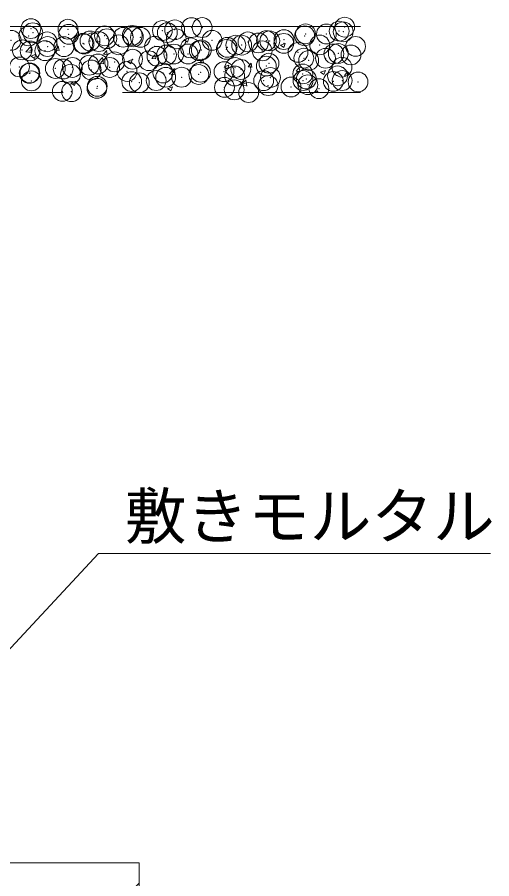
# Model space of a CAD drawing. Units: millimetres at full size; details may follow other scales. Extents: x 30799 to 61844, y 11231 to 18656.
# Drawn here: x 43691 to 44050, y 16814 to 17466 of the extents above; entities that cross this region are included whole.
import ezdxf
from ezdxf.enums import TextEntityAlignment as Align

# ---------------------------------------------------------------- set-up
doc = ezdxf.new("R2010")
doc.units = ezdxf.units.MM
doc.header["$LTSCALE"] = 30
doc.header["$PDMODE"] = 32
doc.header["$PDSIZE"] = 15
doc.linetypes.add('DASHED', pattern=[7.5, 6, -1.5])
for name, color, linetype, lineweight in [('ハッチング', 7, 'Continuous', 5), ('基礎', 3, 'Continuous', 13), ('引出線', 4, 'Continuous', 9)]:
    doc.layers.add(name, color=color, linetype=linetype, lineweight=lineweight)
doc.styles.add('ＭＳ ゴシック', font='')
doc.styles.get('ＭＳ ゴシック').set_extended_font_data('MS Gothic')

msp = doc.modelspace()

# ---------------------------------------------------------------- hatches: boundary and pattern name
at = {"layer": 'ハッチング'}
h = msp.add_hatch(dxfattribs=at)
h.set_pattern_fill('USER', color=256, style=0, pattern_type=2)
h.set_pattern_definition([(45, (-26797.02, 13306.27), (-63.63961, 63.63961), []), (45, (-26792.02, 13306.27), (-63.63961, 63.63961), []), (45, (-26787.02, 13306.27), (-63.63961, 63.63961), [])])
h.paths.add_polyline_path([(43043.55, 16825.88), (43043.55, 16725.88), (43783.55, 16725.88), (43783.55, 16825.88)])
h.paths.add_polyline_path([(43331.15, 16747.01), (43495.94, 16747.01), (43495.94, 16804.76), (43331.15, 16804.76)], flags=16)

# ---------------------------------------------------------------- linework, layer by layer
for p, q in [((43744.36, 17452.92), (43747.92, 17454.29)), ((43746.87, 17451.19), (43747.9, 17454.26)), ((43744.35, 17452.89), (43746.87, 17451.19)), ((43817.35, 17448.82), (43819.88, 17447.12)), ((43817.37, 17448.85), (43820.93, 17450.22)), ((43819.88, 17447.12), (43820.91, 17450.19)), ((43697.66, 17439.77), (43701.61, 17443.89)), ((43702.13, 17439.06), (43701.57, 17443.89)), ((43720.04, 17441.05), (43722.49, 17443.97)), ((43722.89, 17440.75), (43722.3, 17443.93)), ((43890.36, 17444.75), (43892.89, 17443.05)), ((43890.37, 17444.79), (43893.93, 17446.15)), ((43892.88, 17443.05), (43893.91, 17446.12)), ((43697.63, 17439.84), (43702.15, 17439.13)), ((43701.66, 17436.51), (43704.19, 17434.8)), ((43701.68, 17436.54), (43705.24, 17437.9)), ((43704.19, 17434.8), (43705.22, 17437.87)), ((43720.04, 17441.05), (43723.08, 17440.78)), ((43751.87, 17431.36), (43755.83, 17435.49)), ((43756.35, 17430.66), (43755.79, 17435.48)), ((43756.48, 17437.86), (43758.93, 17440.78)), ((43756.48, 17437.86), (43759.51, 17437.59)), ((43759.33, 17437.56), (43758.74, 17440.74)), ((43792.91, 17434.67), (43795.36, 17437.59)), ((43792.91, 17434.67), (43795.95, 17434.41)), ((43795.76, 17434.37), (43795.18, 17437.56)), ((43751.84, 17431.43), (43756.36, 17430.73)), ((43774.67, 17432.44), (43777.2, 17430.73)), ((43774.69, 17432.47), (43778.24, 17433.83)), ((43777.2, 17430.73), (43778.23, 17433.8)), ((43829.35, 17431.49), (43831.8, 17434.41)), ((43829.35, 17431.48), (43832.39, 17431.22)), ((43832.2, 17431.18), (43831.61, 17434.37)), ((43847.68, 17428.37), (43850.2, 17426.66)), ((43847.69, 17428.4), (43851.25, 17429.77)), ((43850.2, 17426.66), (43851.23, 17429.73)), ((43865.79, 17428.3), (43868.24, 17431.22)), ((43865.79, 17428.3), (43868.82, 17428.03)), ((43868.64, 17428), (43868.05, 17431.18)), ((43806.06, 17423.02), (43810.58, 17422.32)), ((43806.09, 17422.95), (43810.05, 17427.08)), ((43810.57, 17422.25), (43810, 17427.07)), ((43902.23, 17425.11), (43904.67, 17428.03)), ((43902.23, 17425.11), (43905.26, 17424.84)), ((43905.07, 17424.81), (43904.49, 17427.99)), ((43920.68, 17424.3), (43923.21, 17422.6)), ((43920.7, 17424.33), (43924.25, 17425.7)), ((43923.21, 17422.6), (43924.24, 17425.67)), ((43938.66, 17421.92), (43941.11, 17424.84)), ((43938.66, 17421.92), (43941.7, 17421.65)), ((43941.51, 17421.62), (43940.92, 17424.8)), ((43731.99, 17416.05), (43734.51, 17414.35)), ((43732, 17416.09), (43735.56, 17417.45)), ((43734.51, 17414.35), (43735.54, 17417.42)), ((43860.31, 17414.54), (43864.26, 17418.67)), ((43864.78, 17413.84), (43864.22, 17418.66)), ((43692.92, 17408.88), (43692.91, 17408.91)), ((43693.05, 17408.88), (43693.1, 17408.95)), ((43804.99, 17411.98), (43807.52, 17410.28)), ((43805.01, 17412.02), (43808.56, 17413.38)), ((43807.52, 17410.28), (43808.55, 17413.35)), ((43860.27, 17414.61), (43864.79, 17413.91)), ((43880.45, 17408.88), (43881.57, 17409.31)), ((43881.42, 17408.88), (43881.55, 17409.28)), ((43917.16, 17408.88), (43918.48, 17410.26)), ((43918.6, 17408.88), (43918.44, 17410.25))]:
    msp.add_line(p, q, dxfattribs=at)
for p in [(43701.56, 17457.32), (43703.04, 17454.15), (43729.59, 17456.85), (43801.02, 17455.86), (43804.72, 17454.3), (43810.32, 17456.4), (43823.04, 17458.08), (43831.11, 17458.11), (43909.3, 17453.34), (43925.04, 17453.23), (43934.7, 17455.41), (43937.75, 17454.9), (43938.92, 17458.43), (43686.63, 17448.47), (43699.97, 17451.76), (43713.75, 17447.32), (43730.16, 17453), (43746.28, 17447.97), (43752.98, 17447.47), (43757.27, 17451.86), (43759, 17449.64), (43771.39, 17450.78), (43778.24, 17452.18), (43779.07, 17451.05), (43784.39, 17450.71), (43811.51, 17449.57), (43838.63, 17448.42), (43865.75, 17447.27), (43879.67, 17448.26), (43882.23, 17448.03), (43892.95, 17449), (43908.62, 17451.84), (43694.96, 17441.21), (43700.94, 17440.41), (43712.14, 17440.61), (43714.2, 17443.75), (43726.6, 17443.66), (43740.87, 17446.18), (43741.77, 17445.69), (43767.98, 17445.03), (43795.1, 17443.89), (43822.22, 17442.74), (43828.91, 17440.57), (43830.49, 17441.2), (43849.34, 17441.6), (43850.04, 17443.17), (43856.57, 17444.78), (43861, 17444.8), (43873.71, 17446.47), (43876.46, 17440.45), (43892.86, 17446.13), (43919.98, 17444.98), (43947.1, 17443.84), (43778.45, 17434.14), (43796.96, 17436.37), (43804.11, 17437.39), (43809.67, 17438.04), (43820.42, 17438.09), (43903.57, 17439.3), (43908, 17434.93), (43924.39, 17434.87), (43930.69, 17438.16), (43934.08, 17438.5), (43943.63, 17437.4), (43692.93, 17428.33), (43720.05, 17427.18), (43732.92, 17427.93), (43745.63, 17429.61), (43752.37, 17430.56), (43761.17, 17427.92), (43764.87, 17432.14), (43790.79, 17433), (43855.96, 17427.86), (43879.59, 17428.97), (43881.62, 17431.12), (43911.67, 17433.19), (43936.82, 17428.12), (43700.32, 17423.5), (43700.83, 17423.71), (43725.98, 17426.75), (43731.54, 17422.83), (43747.17, 17426.03), (43774.28, 17424.89), (43801.4, 17423.74), (43828.52, 17422.6), (43829.87, 17424.29), (43847.63, 17424.76), (43855.64, 17421.45), (43860.35, 17426.43), (43907.2, 17423.03), (43933.47, 17421.59), (43701.91, 17417.74), (43777.83, 17417.23), (43783.59, 17416.33), (43796.31, 17418), (43803.49, 17420.48), (43815.55, 17420.54), (43877.57, 17417.95), (43881, 17414.21), (43882.76, 17420.31), (43907.38, 17418.01), (43909.88, 17419.16), (43911.03, 17414.83), (43930.27, 17417.36), (43936.99, 17418.01), (43949, 17416.96), (43725.36, 17409.84), (43732.27, 17409.57), (43751.51, 17412.11), (43751.75, 17413.65), (43847.95, 17412.86), (43855.34, 17410.95), (43866.23, 17408.93), (43898.31, 17413.16), (43919.37, 17411.88)]:
    msp.add_point(p, dxfattribs=at)
at = {"layer": '基礎'}
for p, q in [((43950.86, 17458.88), (42640.86, 17458.88)), ((43043.55, 16825.88), (43783.55, 16825.88)), ((43783.55, 16825.88), (43783.55, 16575.88))]:
    msp.add_line(p, q, dxfattribs=at)
at = {"layer": '基礎', "linetype": 'DASHED', "lineweight": 15}
msp.add_line((43950.86, 17408.88), (43677.55, 17408.88), dxfattribs=at)
at = {"layer": '引出線'}
msp.add_lwpolyline([(43553.51, 16845.88), (43752.61, 17060.03), (44049.1, 17060.03)], dxfattribs=at)

# ---------------------------------------------------------------- texts
at = {"layer": '引出線', "style": 'ＭＳ ゴシック'}
msp.add_text('敷きモルタル', height=34.18, dxfattribs=at).set_placement((43772.61, 17105.42), align=Align.TOP_LEFT)

doc.saveas('drawing.dxf')
